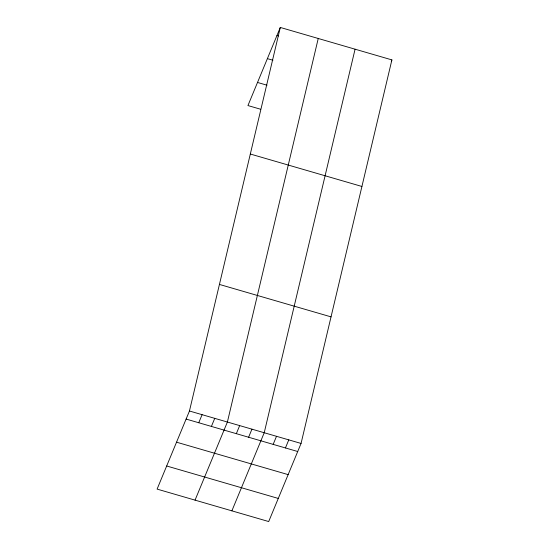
<?xml version="1.0" encoding="UTF-8"?>
<svg xmlns="http://www.w3.org/2000/svg" width="549" height="549" viewBox="0 0 549 549"><rect width="100%" height="100%" fill="white"/><g stroke="black" fill="none" stroke-linecap="round" stroke-linejoin="round"><path stroke-width="0.82" d="M189.453 411.002L280.299 27.45L391.897 59.896L301.058 443.441L268.701 521.55L157.103 489.104L189.453 411.002L301.058 443.441M318.242 38.478L227.396 422.03L195.046 500.139M355.073 49.19L264.227 432.736L231.877 510.844M280.299 27.45L247.942 105.559L260.59 109.23M198.759 422.751L202.101 414.673M211.406 426.422L214.748 418.352M236.331 433.669L239.673 425.599M391.293 61.364L391.897 59.896M248.608 437.237L251.95 429.167M273.162 444.381L276.504 436.304M285.439 447.95L288.781 439.873M276.95 35.52L278.535 35.98M267.377 58.633L272.915 60.239M257.515 82.446L267.006 85.205M250.317 154.022L361.921 186.468M219.428 284.43L331.033 316.869M186.111 419.072L297.716 451.518M176.538 442.185L288.143 474.624M166.676 465.991L278.274 498.437"/></g></svg>
